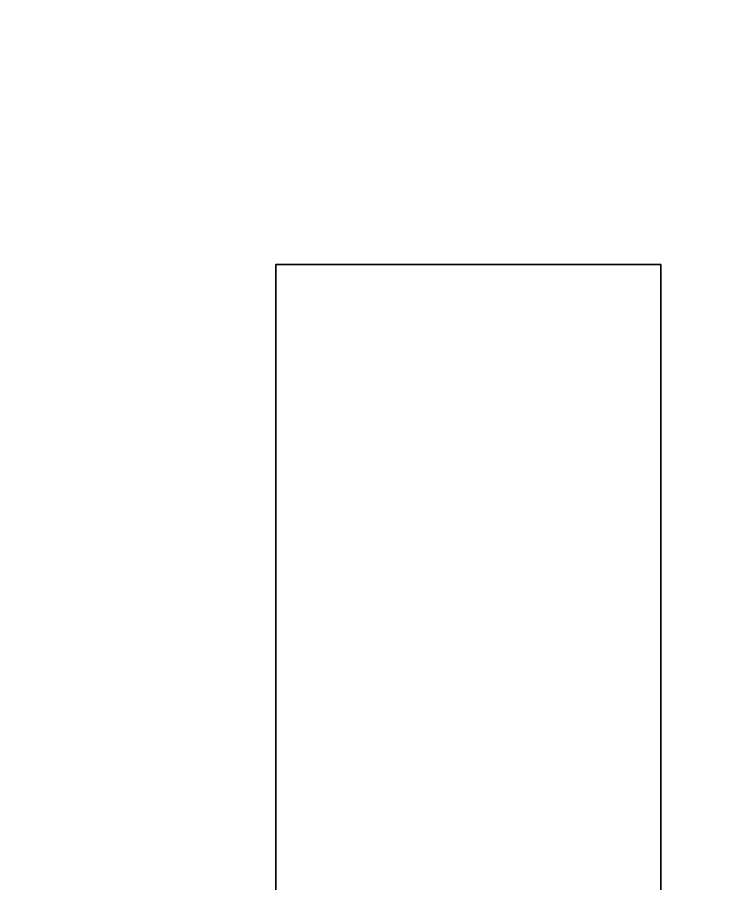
# Model space of a CAD drawing. Header units: inches. Extents: x -1 to 233, y 0 to 394.
# Drawn here: x 199.86 to 216.09, y 16.68 to 36.93 of the extents above; entities that cross this region are included whole.
import ezdxf

# ---------------------------------------------------------------- set-up
doc = ezdxf.new("R2010")
doc.units = ezdxf.units.IN
doc.header["$MEASUREMENT"] = 0
doc.layers.add('2', color=7, linetype='CONTINUOUS')

msp = doc.modelspace()

# ---------------------------------------------------------------- linework, layer by layer
at = {"layer": '2'}
for points in [[(185.401, 377.4, 19.6), (222.901, 373.8, 19.6), (222.901, 0.9, 19.6), (185.401, 0.9, 19.6)], [(228.501, 377.4, 18.8), (186.201, 377.4, 18.8), (186.201, 0.9, 18.8), (228.501, 0.9, 18.8)], [(205.901, 31.15, 14), (214.901, 31.15, 14), (214.901, 31.15, 18.8), (205.901, 31.15, 18.8)], [(205.901, 31.15, 14), (205.901, 12.45, 14), (205.901, 12.45, 18.8), (205.901, 31.15, 18.8)], [(205.901, 12.45, 14), (214.901, 12.45, 14), (214.901, 31.15, 14), (205.901, 31.15, 14)], [(214.901, 31.15, 18.8), (214.901, 31.15, 14), (214.901, 12.45, 14), (214.901, 12.45, 18.8)]]:
    msp.add_3dface(points, dxfattribs=at)

doc.saveas('drawing.dxf')
